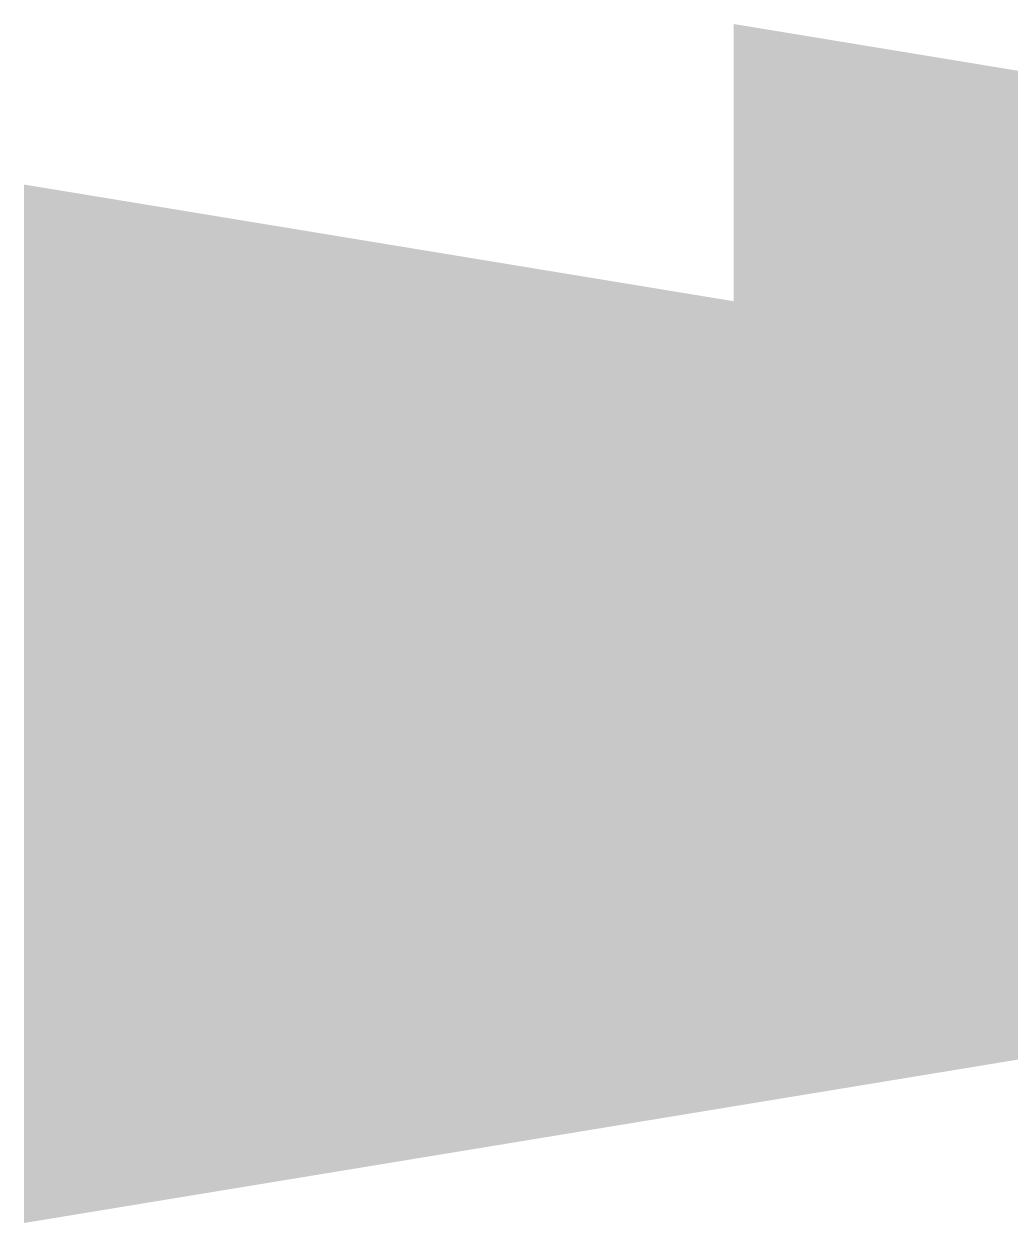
# Model space of a CAD drawing. Header units: metres. Extents: x -1560916 to -1560612, y 43591 to 43809.
# Drawn here: x -1560915.52 to -1560884.3, y 43682.11 to 43720.08 of the extents above; entities that cross this region are included whole.
import ezdxf

# ---------------------------------------------------------------- set-up
doc = ezdxf.new("R2010")
doc.units = ezdxf.units.M
doc.header["$LTSCALE"] = 750
doc.header["$MEASUREMENT"] = 0
doc.layers.get('0').update_dxf_attribs({"lineweight": 5})
doc.layers.add('AR_DIM WRK', color=3, linetype='Continuous', lineweight=13)
doc.styles.add('RS1', font='romans.shx', dxfattribs={"width": 0.75})
doc.dimstyles.new('DIM-100', dxfattribs={"dimtxt": 200, "dimasz": 100, "dimexe": 25, "dimexo": 25, "dimgap": 35, "dimtad": 1, "dimdec": 0, "dimrnd": 5, "dimzin": 0, "dimdsep": 46, "dimtxsty": 'RS1', "dimblk": 'ARCHTICK', "dimcen": 100, "dimdle": 25, "dimclrd": 8, "dimclre": 8, "dimclrt": 4, "dimadec": 0, "dimazin": 0, "dimtfac": 0.5, "dimtdec": 0, "dimtmove": 1, "dimatfit": 0, "dimfxl": 75, "dimfrac": 1, "dimtolj": 1, "dimtzin": 0, "dimarcsym": 2})

# ---------------------------------------------------------------- blocks, each defined once
blk = doc.blocks.new('_ArchTick')
at = {"color": 0, "linetype": 'ByBlock', "const_width": 0.15}
blk.add_lwpolyline([(-0.5, -0.5), (0.5, 0.5)], dxfattribs=at)

msp = doc.modelspace()

# ---------------------------------------------------------------- leaders
at = {"layer": 'AR_DIM WRK', "annotation_type": 0, "has_hookline": 1, "hookline_direction": 1, "text_width": 1.61429}
for points in [[(-1560793.05622, 43703.6353), (-1560827.09717, 43703.6353)], [(-1560815.52481, 43698.55192), (-1560849.97677, 43698.55192)]]:
    msp.add_leader(points, dimstyle='DIM-100', override={"dimgap": 35, "dimtad": 0}, dxfattribs=at)

doc.saveas('drawing.dxf')
